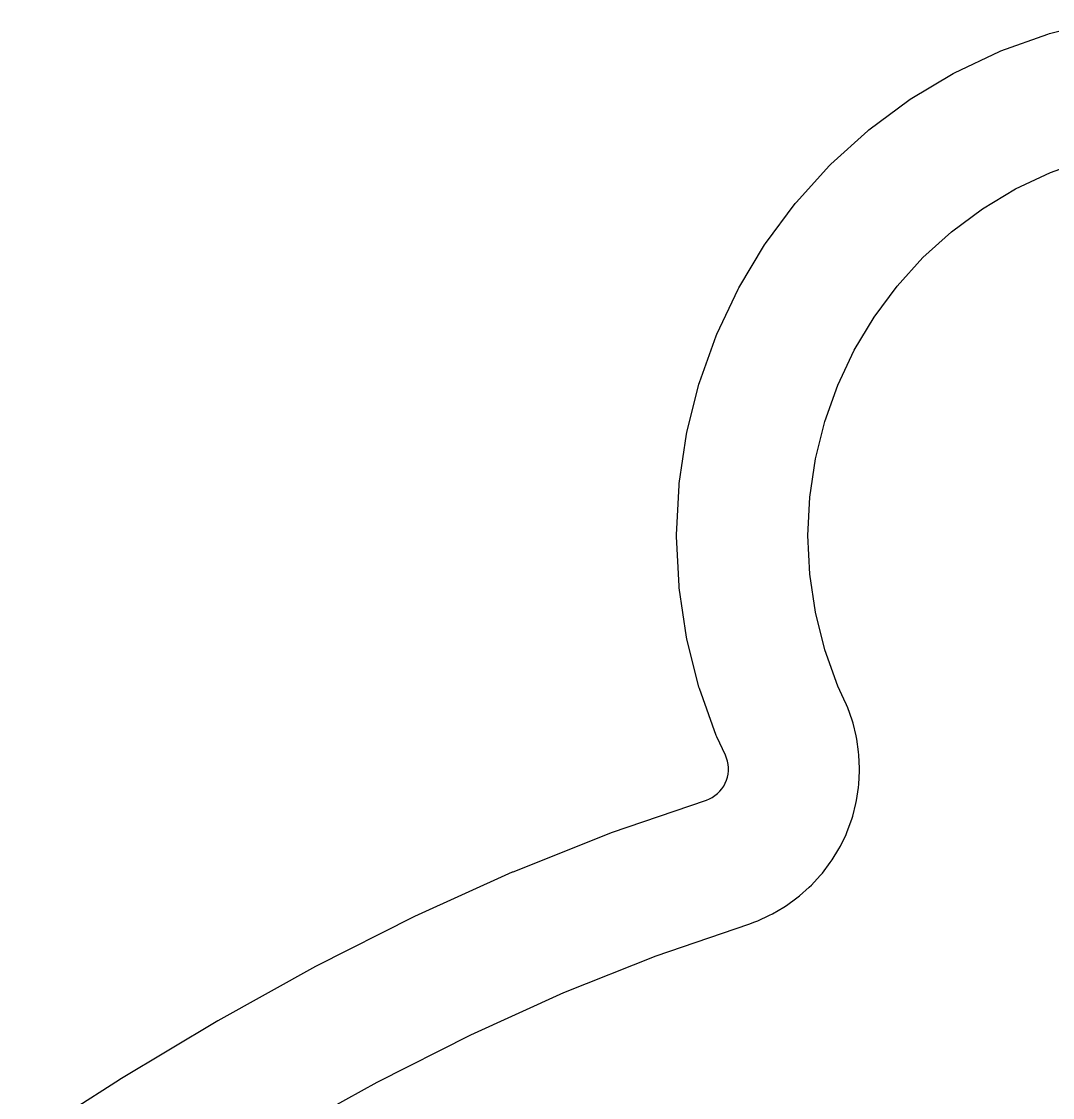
# Model space of a CAD drawing. Header units: millimetres. Extents: x -50 to 50, y -50 to 64.
# Drawn here: x -10.8 to -1.36, y 54.28 to 64.13 of the extents above; entities that cross this region are included whole.
import ezdxf

# ---------------------------------------------------------------- set-up
doc = ezdxf.new("R2010")
doc.units = ezdxf.units.MM
doc.layers.add('CUT_OUTER', color=1, linetype='Continuous')
doc.layers.add('ENGRAVE', color=7, linetype='Continuous')

msp = doc.modelspace()

# ---------------------------------------------------------------- linework, layer by layer
at = {"layer": 'CUT_OUTER'}
msp.add_lwpolyline([(-10.7983, 53.8726), (-9.9019, 54.4469), (-9.8981, 54.4493), (-9.0022, 54.9859), (-8.9978, 54.9884), (-8.1025, 55.4842), (-8.0975, 55.4868), (-7.2028, 55.9386), (-7.1971, 55.9414), (-6.3032, 56.3465), (-6.2968, 56.3492), (-5.4035, 56.7053), (-5.3964, 56.7079), (-4.5275, 57.0046), (-4.4999, 57.0156), (-4.4735, 57.0293), (-4.4486, 57.0455), (-4.4255, 57.064), (-4.4042, 57.0848), (-4.3852, 57.1076), (-4.3684, 57.1321), (-4.3542, 57.1582), (-4.3427, 57.1856), (-4.3339, 57.2139), (-4.3279, 57.243), (-4.3249, 57.2725), (-4.3248, 57.3022), (-4.3276, 57.3318), (-4.3333, 57.3609), (-4.3419, 57.3894), (-4.3532, 57.4168), (-4.4315, 57.5822), (-4.4371, 57.5958), (-4.5908, 58.0255), (-4.5951, 58.0395), (-4.706, 58.4822), (-4.7088, 58.4966), (-4.7758, 58.948), (-4.7772, 58.9626), (-4.7996, 59.4184), (-4.7996, 59.4331), (-4.7772, 59.8889), (-4.7758, 59.9035), (-4.7088, 60.3549), (-4.706, 60.3693), (-4.5951, 60.812), (-4.5908, 60.8261), (-4.4371, 61.2557), (-4.4315, 61.2693), (-4.2364, 61.6818), (-4.2294, 61.6948), (-3.9948, 62.0862), (-3.9867, 62.0984), (-3.7148, 62.4649), (-3.7055, 62.4763), (-3.3991, 62.8144), (-3.3887, 62.8248), (-3.0505, 63.1313), (-3.0392, 63.1406), (-2.6727, 63.4124), (-2.6604, 63.4206), (-2.269, 63.6552), (-2.256, 63.6621), (-1.8435, 63.8572), (-1.8299, 63.8629), (-1.4003, 64.0166), (-1.3862, 64.0209), (-0.9436, 64.1317)], dxfattribs=at)
at = {"layer": 'ENGRAVE'}
msp.add_lwpolyline([(-8.403, 53.946), (-7.5411, 54.4234), (-6.6843, 54.8561), (-5.8329, 55.2421), (-4.987, 55.5795), (-4.1394, 55.8691), (-4.0839, 55.8896), (-4.0563, 55.9006), (-3.9483, 55.9499), (-3.9219, 55.9636), (-3.8192, 56.0233), (-3.7943, 56.0395), (-3.6981, 56.1091), (-3.6749, 56.1277), (-3.586, 56.2065), (-3.5648, 56.2273), (-3.4841, 56.3145), (-3.4651, 56.3372), (-3.3934, 56.432), (-3.3767, 56.4565), (-3.3148, 56.5579), (-3.3006, 56.584), (-3.2489, 56.6909), (-3.2374, 56.7183), (-3.1966, 56.8299), (-3.1878, 56.8582), (-3.1582, 56.9733), (-3.1523, 57.0024), (-3.1343, 57.1198), (-3.1312, 57.1493), (-3.1249, 57.2679), (-3.1248, 57.2976), (-3.1302, 57.4163), (-3.133, 57.4459), (-3.1501, 57.5634), (-3.1559, 57.5925), (-3.1845, 57.7078), (-3.1931, 57.7362), (-3.233, 57.8481), (-3.2444, 57.8756), (-3.2685, 57.9299), (-3.3246, 58.0487), (-3.4436, 58.3812), (-3.5294, 58.7237), (-3.5812, 59.073), (-3.5986, 59.4258), (-3.5812, 59.7785), (-3.5294, 60.1278), (-3.4436, 60.4704), (-3.3246, 60.8029), (-3.1736, 61.1221), (-2.9921, 61.425), (-2.7817, 61.7087), (-2.5446, 61.9703), (-2.2829, 62.2075), (-1.9992, 62.4178), (-1.6963, 62.5994), (-1.3771, 62.7504), (-1.0446, 62.8694)], dxfattribs=at)

doc.saveas('drawing.dxf')
